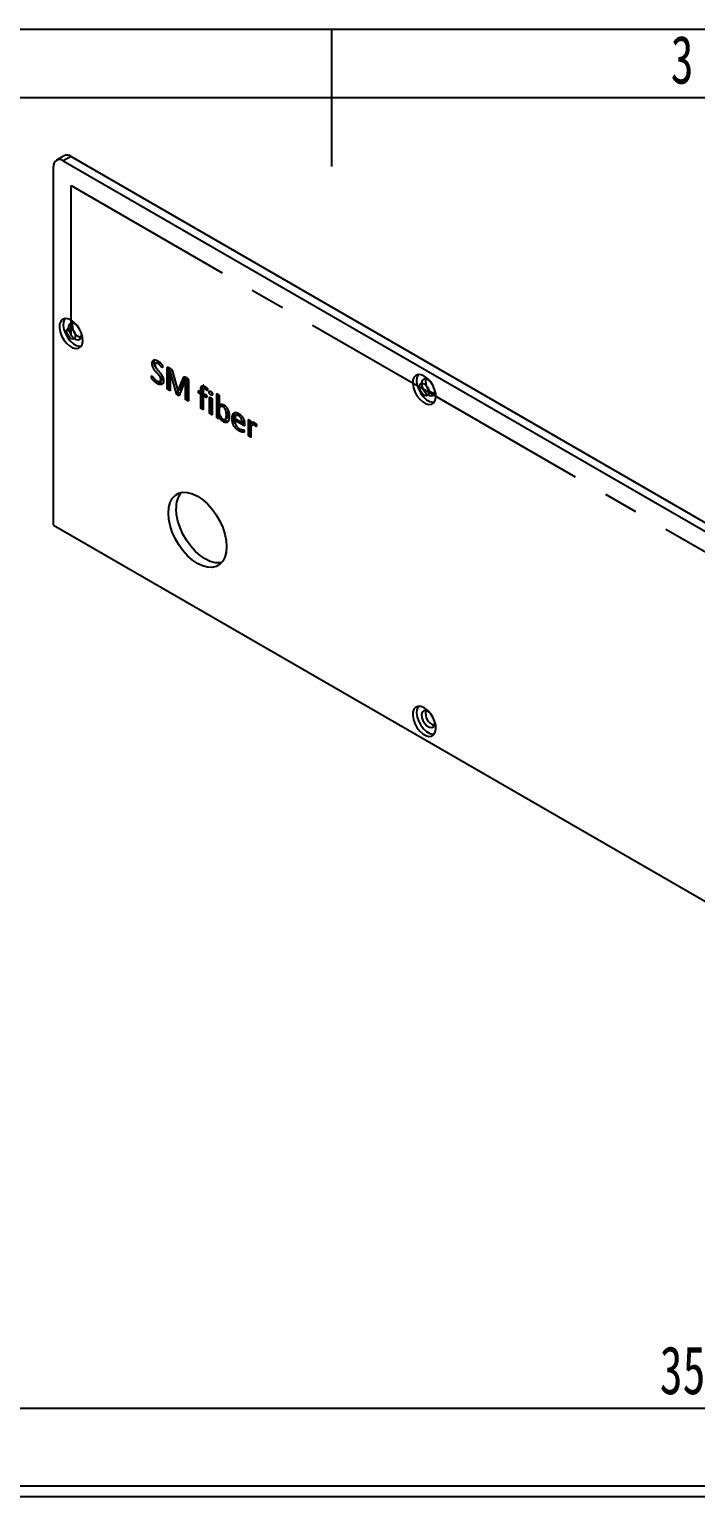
# Model space of a CAD drawing. Header units: millimetres. Extents: x 0 to 210, y 0 to 297.
# Drawn here: x 93 to 141.5, y 190.1 to 297 of the extents above; entities that cross this region are included whole.
import ezdxf

# ---------------------------------------------------------------- set-up
doc = ezdxf.new("R2010")
doc.units = ezdxf.units.MM
doc.linetypes.add('CENTERX2', pattern=[20.32, 12.7, -2.54, 2.54, -2.54])
doc.layers.add('图框', color=7, linetype='Continuous')
doc.layers.add('图纸格式', color=7, linetype='Continuous')
doc.styles.add('SLDTEXTSTYLE5', font='TXT', dxfattribs={"width": 0.7})
doc.dimstyles.new('SLDDIMSTYLE2', dxfattribs={"dimtxt": 3.5, "dimasz": 4.08, "dimexe": 0, "dimexo": 0.0625, "dimgap": 0.875, "dimtad": 2, "dimlfac": 2.5, "dimrnd": 1e-09, "dimzin": 12, "dimdsep": 46, "dimtxsty": 'SLDTEXTSTYLE5', "dimsah": 1, "dimcen": 0.09, "dimadec": 0, "dimazin": 3, "dimtfac": 1, "dimtofl": 0, "dimtmove": 0, "dimatfit": 3, "dimfxl": 0, "dimfrac": 2, "dimtolj": 1, "dimtzin": 12, "dimarcsym": 0})

# ---------------------------------------------------------------- blocks, each defined once
blk = doc.blocks.new('_D_16')
at = {"layer": '图纸格式'}
for p, q in [((46.62, 190.91), (46.62, 198.57)), ((189.82, 190.91), (189.82, 198.57)), ((46.62, 196.57), (189.82, 196.57))]:
    blk.add_line(p, q, dxfattribs=at)
for points in [[(46.62, 196.57), (50.7, 196.06), (50.7, 197.08)], [(189.82, 196.57), (185.74, 197.08), (185.74, 196.06)]]:
    blk.add_solid(points, dxfattribs=at)
at = {"layer": '图纸格式', "insert": (138.91, 201.08), "char_height": 3.5, "attachment_point": 1, "style": 'SLDTEXTSTYLE5'}
blk.add_mtext('358', dxfattribs=at)

msp = doc.modelspace()

# ---------------------------------------------------------------- linework, layer by layer
at = {"color": 7, "linetype": 'Continuous', "lineweight": 25}
for p, q in [((95.5196, 287.7915), (94.9539, 287.4649)), ((96.0196, 287.742), (95.4539, 287.4154)), ((96.0196, 287.742), (195.8636, 230.1032)), ((94.7468, 260.8778), (94.7468, 287.0071)), ((95.4539, 287.4154), (195.2979, 229.7767)), ((102.0709, 272.74), (101.9295, 272.6583)), ((102.3462, 272.7682), (102.1694, 272.6662)), ((102.5011, 272.7273), (102.3597, 272.6456)), ((101.9567, 271.7037), (101.8879, 271.6639)), ((102.6948, 271.5847), (102.5534, 271.503)), ((102.671, 272.3702), (102.6499, 272.358)), ((103.1166, 272.3768), (103.0317, 272.3279)), ((103.0317, 270.8329), (103.0317, 272.3279)), ((103.1149, 272.3778), (103.2371, 272.3072)), ((103.1731, 270.9145), (103.1731, 272.3442)), ((103.3811, 272.2103), (103.2397, 272.1286)), ((103.2397, 272.1286), (103.2397, 270.7128)), ((103.241, 272.1279), (103.2397, 272.1286)), ((103.3824, 272.2095), (103.241, 272.1279)), ((103.7024, 270.4393), (103.241, 272.1279)), ((103.4119, 272.0742), (103.8012, 270.6727)), ((103.8067, 270.6695), (104.2025, 271.6141)), ((103.9482, 270.7512), (104.3338, 271.6714)), ((104.316, 271.6796), (104.2025, 271.6141)), ((104.3566, 271.661), (104.4849, 271.5869)), ((104.5019, 271.5632), (104.3605, 271.4816)), ((104.5042, 271.5619), (104.3627, 271.4803)), ((104.5042, 271.5619), (104.5019, 271.5632)), ((104.5042, 270.1461), (104.5042, 271.5619)), ((102.4199, 271.2852), (102.2785, 271.2035)), ((102.4749, 271.3473), (102.6517, 271.4494)), ((103.1731, 270.9145), (103.0317, 270.8329)), ((103.2397, 270.795), (103.1338, 270.7338)), ((103.8439, 270.5209), (103.7024, 270.4393)), ((103.9259, 270.428), (103.7947, 270.3522)), ((103.8012, 270.6727), (103.8067, 270.6695)), ((103.8439, 270.5209), (103.8026, 270.6719)), ((103.9482, 270.7512), (103.8067, 270.6695)), ((104.3605, 271.4816), (103.8867, 270.3329)), ((104.3627, 271.4803), (104.3605, 271.4816)), ((104.3627, 270.0645), (104.3627, 271.4803)), ((104.5707, 271.4394), (104.5707, 269.9444)), ((105.3721, 270.6424), (105.2986, 270.6)), ((105.3321, 270.6655), (105.465, 270.5888)), ((105.4735, 270.5791), (105.3321, 270.4974)), ((105.465, 270.4207), (105.3321, 270.4974)), ((105.6064, 270.7898), (105.465, 270.7081)), ((105.465, 270.5888), (105.465, 270.7081)), ((105.6064, 270.6704), (105.465, 270.5888)), ((105.6064, 270.5023), (105.465, 270.4207)), ((105.6064, 270.5023), (105.4735, 270.5791)), ((105.6064, 270.6704), (105.6064, 270.7898)), ((105.6064, 269.5087), (105.6064, 270.5023)), ((105.6522, 270.6091), (105.6522, 270.4807)), ((105.6522, 270.4807), (105.8667, 270.3569)), ((105.8611, 270.9122), (105.6843, 270.8102)), ((105.9418, 270.8851), (105.8004, 270.8035)), ((105.9585, 270.6981), (105.9388, 270.6868)), ((106.1917, 270.623), (106.0889, 270.5637)), ((106.3169, 270.4454), (106.2023, 270.3793)), ((106.6577, 270.4449), (106.6296, 270.4287)), ((106.6296, 268.7547), (106.6296, 270.4287)), ((104.5042, 270.1461), (104.3627, 270.0645)), ((104.5707, 270.0251), (104.4661, 269.9647)), ((105.465, 269.427), (105.465, 270.4207)), ((105.6064, 269.5087), (105.465, 269.427)), ((105.6522, 269.388), (105.5586, 269.334)), ((105.7936, 270.3943), (105.6522, 270.3126)), ((105.6522, 270.3126), (105.6522, 269.319)), ((105.8667, 270.1888), (105.6522, 270.3126)), ((105.8804, 270.3442), (105.7936, 270.3943)), ((105.8969, 270.2063), (105.8667, 270.1888)), ((106.1359, 270.1931), (106.1097, 270.178)), ((106.1097, 269.0545), (106.1097, 270.178)), ((106.2511, 269.1361), (106.2511, 270.1316)), ((106.2969, 270.0699), (106.2969, 268.9464)), ((106.7711, 268.8363), (106.7711, 270.3838)), ((106.8168, 270.3206), (106.8168, 269.6456)), ((106.8168, 269.4309), (106.8168, 268.9776)), ((107.0623, 269.5927), (106.8855, 269.4907)), ((107.241, 269.5828), (107.0995, 269.5011)), ((106.2511, 269.1361), (106.1097, 269.0545)), ((106.2969, 269.0166), (106.2027, 268.9622)), ((106.7711, 268.8363), (106.6296, 268.7547)), ((106.7954, 268.7168), (106.7115, 268.6684)), ((106.8902, 268.8451), (106.7954, 268.7904)), ((106.7954, 268.7904), (106.7954, 268.6575)), ((107.2608, 268.4906), (107.1194, 268.409)), ((107.2156, 268.5675), (107.3924, 268.6695)), ((107.3899, 268.4448), (107.2608, 268.4906)), ((107.4782, 268.9798), (107.3368, 268.8981)), ((107.8941, 268.7438), (107.7527, 268.6621)), ((107.9607, 268.6437), (108.4806, 268.3436)), ((108.0855, 268.5717), (107.9607, 268.4997)), ((108.5986, 268.1314), (107.9607, 268.4997)), ((108.2122, 268.9613), (108.0355, 268.8593)), ((108.3695, 268.9312), (108.2281, 268.8496)), ((108.622, 268.4252), (108.4806, 268.3436)), ((108.6644, 268.2567), (108.4972, 268.3532)), ((108.622, 268.4252), (108.6132, 268.5312)), ((108.9667, 268.5616), (108.9381, 268.5452)), ((108.9381, 267.4217), (108.9381, 268.5452)), ((109.0796, 267.5033), (109.0796, 268.4961)), ((109.1071, 268.4476), (109.1071, 268.284)), ((109.2485, 268.3656), (109.1071, 268.284)), ((108.3916, 267.8378), (108.2502, 267.7561)), ((108.6664, 268.1706), (108.5986, 268.1314)), ((108.6678, 268.2213), (108.6678, 268.183)), ((109.0796, 267.5033), (108.9381, 267.4217)), ((109.1253, 267.3838), (109.0311, 267.3294)), ((109.1253, 268.0525), (109.1253, 267.3136)), ((109.4018, 268.2613), (109.225, 268.1592)), ((109.5066, 268.2508), (109.3651, 268.1692)), ((109.5147, 268.075), (109.4932, 268.0626)), ((94.7468, 260.8778), (196.0051, 202.4226)), ((46.6183, 190.9127), (189.8192, 190.9127)), ((46.6183, 190.1127), (189.8192, 190.1127))]:
    msp.add_line(p, q, dxfattribs=at)
at = {"color": 7, "linetype": 'CENTERX2'}
for p, q in [((96.0196, 274.8407), (96.0196, 285.6191)), ((96.0196, 285.6191), (121.7585, 270.7603)), ((121.7585, 270.7603), (168.9933, 243.4923))]:
    msp.add_line(p, q, dxfattribs=at)
at = {"color": 7, "linetype": 'Continuous', "lineweight": 25, "flags": 128}
for points in [[(96.0196, 275.8206), (95.7906, 275.9164), (95.5787, 275.9325), (95.3994, 275.8675), (95.2662, 275.7265), (95.1888, 275.5197), (95.173, 275.2626), (95.22, 274.9742), (95.3263, 274.6759), (95.4841, 274.3898), (95.6815, 274.1372), (95.904, 273.9367), (96.1351, 273.8033), (96.3576, 273.7469), (96.5551, 273.7715), (96.7128, 273.8755), (96.8191, 274.0511), (96.8661, 274.2852), (96.8503, 274.5605), (96.773, 274.8566), (96.6397, 275.1516), (96.4604, 275.4234), (96.2485, 275.6521), (96.0196, 275.8206)], [(95.5779, 275.9324), (95.549, 275.8898), (95.4716, 275.683), (95.4558, 275.4259), (95.5029, 275.1375), (95.6092, 274.8392), (95.7669, 274.5531), (95.9643, 274.3005), (96.1869, 274.1), (96.4179, 273.9666), (96.6405, 273.9101), (96.744, 273.9124)], [(96.4167, 275.4774), (96.3024, 275.5593), (96.1287, 275.6221), (95.9785, 275.6014), (95.872, 275.5), (95.8236, 275.3317), (95.8399, 275.1191), (95.9187, 274.8909), (96.0493, 274.6781), (96.214, 274.5092), (96.3908, 274.4072), (96.5555, 274.3858), (96.6861, 274.4479), (96.7649, 274.5851), (96.7812, 274.7789), (96.7695, 274.8663)], [(121.7585, 271.7401), (121.5296, 271.836), (121.3177, 271.852), (121.1384, 271.7871), (121.0051, 271.646), (120.9278, 271.4392), (120.912, 271.1821), (120.959, 270.8937), (121.0653, 270.5954), (121.223, 270.3093), (121.4205, 270.0567), (121.643, 269.8563), (121.8741, 269.7229), (122.0966, 269.6664), (122.294, 269.6911), (122.4518, 269.795), (122.5581, 269.9706), (122.6051, 270.2047), (122.5893, 270.48), (122.5119, 270.7762), (122.3787, 271.0711), (122.1994, 271.343), (121.9875, 271.5716), (121.7585, 271.7401)], [(121.3169, 271.8519), (121.288, 271.8093), (121.2106, 271.6025), (121.1948, 271.3454), (121.2418, 271.057), (121.3482, 270.7587), (121.5059, 270.4726), (121.7033, 270.22), (121.9258, 270.0195), (122.1569, 269.8861), (122.3794, 269.8297), (122.483, 269.8319)], [(122.1557, 271.3969), (122.0414, 271.4788), (121.8677, 271.5416), (121.7174, 271.5209), (121.611, 271.4195), (121.5626, 271.2512), (121.5789, 271.0386), (121.6577, 270.8105), (121.7883, 270.5976), (121.953, 270.4288), (122.1297, 270.3268), (122.2945, 270.3054), (122.4251, 270.3674), (122.5039, 270.5046), (122.5202, 270.6984), (122.5084, 270.7859)], [(103.1083, 261.7666), (103.1405, 262.1733), (103.2362, 262.5305), (103.3925, 262.8273), (103.6046, 263.0546), (103.866, 263.2056), (104.1689, 263.2757), (104.5041, 263.2627), (104.8612, 263.167), (105.2296, 262.9916), (105.598, 262.7417), (105.9551, 262.425), (106.2903, 262.0511), (106.5932, 261.6313), (106.8546, 261.1784), (107.0667, 260.7062), (107.223, 260.229), (107.3187, 259.7613), (107.3509, 259.3173), (107.3187, 258.9106), (107.223, 258.5534), (107.0667, 258.2566), (106.8546, 258.0293), (106.5932, 257.8783), (106.2903, 257.8082), (105.9551, 257.8212), (105.598, 257.9169), (105.2296, 258.0923), (104.8612, 258.3422), (104.5041, 258.6589), (104.1689, 259.0328), (103.866, 259.4526), (103.6046, 259.9055), (103.3925, 260.3777), (103.2362, 260.8549), (103.1405, 261.3226), (103.1083, 261.7666)], [(106.9854, 258.1537), (106.8559, 258.1348), (106.5208, 258.1478), (106.1637, 258.2435), (105.7953, 258.4189), (105.4269, 258.6688), (105.0698, 258.9855), (104.7346, 259.3594), (104.4317, 259.7792), (104.1703, 260.232), (103.9582, 260.7043), (103.8019, 261.1815), (103.7062, 261.6492), (103.674, 262.0931)], [(121.7585, 247.5705), (121.5296, 247.6664), (121.3177, 247.6824), (121.1384, 247.6175), (121.0051, 247.4764), (120.9278, 247.2696), (120.912, 247.0125), (120.959, 246.7241), (121.0653, 246.4258), (121.223, 246.1397), (121.4205, 245.8871), (121.643, 245.6867), (121.8741, 245.5533), (122.0966, 245.4968), (122.294, 245.5215), (122.4518, 245.6254), (122.5581, 245.801), (122.6051, 246.0351), (122.5893, 246.3104), (122.5119, 246.6065), (122.3787, 246.9015), (122.1994, 247.1734), (121.9875, 247.402), (121.7585, 247.5705)], [(121.3169, 247.6823), (121.288, 247.6397), (121.2106, 247.4329), (121.1948, 247.1758), (121.2418, 246.8874), (121.3482, 246.5891), (121.5059, 246.303), (121.7033, 246.0504), (121.9258, 245.8499), (122.1569, 245.7165), (122.3794, 245.6601), (122.483, 245.6623)], [(122.1557, 247.2273), (122.0414, 247.3092), (121.8677, 247.372), (121.7174, 247.3513), (121.611, 247.2499), (121.5626, 247.0816), (121.5789, 246.869), (121.6577, 246.6409), (121.7883, 246.428), (121.953, 246.2592), (122.1297, 246.1572), (122.2945, 246.1358), (122.4251, 246.1978), (122.5039, 246.335), (122.5202, 246.5288), (122.5084, 246.6163)]]:
    msp.add_lwpolyline(points, dxfattribs=at)
at = {"color": 7, "linetype": 'Continuous', "flags": 128}
for points in [[(95.7227, 275.1169), (95.78, 275.207), (95.8738, 275.2414), (95.9898, 275.2147), (96.1103, 275.1311), (96.217, 275.0034), (96.2936, 274.8508), (96.3285, 274.6967), (96.3164, 274.5646), (96.2591, 274.4745), (96.1653, 274.4401), (96.0493, 274.4668), (95.9288, 274.5504), (95.8221, 274.6781), (95.7455, 274.8307), (95.7106, 274.9848), (95.7227, 275.1169)], [(121.4204, 271.0748), (121.4857, 271.1775), (121.5926, 271.2166), (121.7247, 271.1862), (121.8619, 271.091), (121.9834, 270.9455), (122.0707, 270.7717), (122.1105, 270.5963), (122.0966, 270.4457), (122.0314, 270.3431), (121.9245, 270.304), (121.7924, 270.3343), (121.6552, 270.4295), (121.5337, 270.5751), (121.4464, 270.7488), (121.4066, 270.9243), (121.4204, 271.0748)]]:
    msp.add_lwpolyline(points, dxfattribs=at)
at = {"color": 7, "linetype": 'Continuous', "lineweight": 25}
for centre, radius, start, end in [((95.7266, 287.3331), 0.503, 54.382423, 114.307119), ((95.1778, 287.077), 0.4367, 50.796715, 189.214037), ((97, 275.4067), 0.8915, 166.079028, 253.915595), ((122.739, 271.3263), 0.8915, 166.079028, 253.915595), ((105.3622, 262.2021), 1.6917, 141.431852, 183.693365), ((122.739, 247.1567), 0.8915, 166.079027, 253.915596)]:
    msp.add_arc(centre, radius, start, end, dxfattribs=at)
for points, knots in [([(101.9295, 272.6583), (101.9298, 272.6747), (101.9304, 272.7067), (101.937, 272.75), (101.9463, 272.7892), (101.9607, 272.8224), (101.9781, 272.8511), (101.999, 272.8744), (102.023, 272.8928), (102.05, 272.9062), (102.0802, 272.9142), (102.1126, 272.9183), (102.1481, 272.9164), (102.1858, 272.9105), (102.2258, 272.8996), (102.2675, 272.8845), (102.3109, 272.8648), (102.3402, 272.8486), (102.3552, 272.8404)], [0, 0, 0, 0, 0.06753683, 0.13216003, 0.19439024, 0.25475592, 0.31419706, 0.37232052, 0.4295882, 0.4874549, 0.54592787, 0.6055336, 0.66636272, 0.72941864, 0.79450908, 0.86157429, 0.92941986, 1, 1, 1, 1]), ([(102.5534, 271.503), (102.5531, 271.5143), (102.5525, 271.5364), (102.5477, 271.5704), (102.5391, 271.6041), (102.5272, 271.637), (102.5128, 271.6694), (102.4959, 271.7014), (102.4772, 271.7332), (102.4485, 271.7756), (102.4089, 271.8294), (102.3554, 271.891), (102.2993, 271.9549), (102.241, 272.0191), (102.1834, 272.0867), (102.1267, 272.1556), (102.0738, 272.2287), (102.0342, 272.293), (102.0064, 272.346), (101.9878, 272.3868), (101.9709, 272.4288), (101.9561, 272.4721), (101.9438, 272.5169), (101.9356, 272.563), (101.9302, 272.6108), (101.9297, 272.6422), (101.9295, 272.6583)], [0, 0, 0, 0, 0.02916367, 0.05675831, 0.08272834, 0.10819058, 0.13360022, 0.15911496, 0.1854919, 0.21226558, 0.26888699, 0.32947187, 0.39268517, 0.45737553, 0.52278004, 0.58827614, 0.65308469, 0.71699516, 0.74900395, 0.78087533, 0.81375508, 0.84726203, 0.88214624, 0.91880779, 0.95809085, 1, 1, 1, 1]), ([(102.0709, 272.74), (102.0753, 272.8089), (102.0821, 272.9171), (102.1524, 272.9501), (102.178, 272.9621)], [0, 0, 0, 0, 0.63700569, 1, 1, 1, 1]), ([(102.2402, 272.2957), (102.207, 272.3386), (102.1382, 272.4274), (102.0799, 272.5919), (102.0739, 272.6906), (102.0709, 272.74)], [0, 0, 0, 0, 0.31857452, 0.65920153, 1, 1, 1, 1]), ([(102.3597, 272.6456), (102.3506, 272.6506), (102.3329, 272.6604), (102.3072, 272.6725), (102.2834, 272.6804), (102.2549, 272.6872), (102.2234, 272.6888), (102.1915, 272.6811), (102.1672, 272.6627), (102.1498, 272.6355), (102.1396, 272.6003), (102.1382, 272.5726), (102.1374, 272.5585)], [0, 0, 0, 0, 0.08357929, 0.162535289, 0.236639951, 0.306166811, 0.435203626, 0.551954927, 0.66261491, 0.773399912, 0.88512695, 1, 1, 1, 1]), ([(102.5011, 272.7273), (102.4713, 272.7417), (102.4117, 272.7704), (102.3474, 272.7785), (102.33, 272.7579), (102.3292, 272.757)], [0, 0, 0, 0, 0.48965889, 0.97774213, 1, 1, 1, 1]), ([(102.3552, 272.8404), (102.3708, 272.8308), (102.4023, 272.8116), (102.449, 272.7768), (102.4944, 272.7392), (102.5372, 272.6993), (102.5765, 272.6594), (102.606, 272.6258), (102.6264, 272.6008), (102.6384, 272.5849), (102.6477, 272.5717), (102.6559, 272.5584), (102.663, 272.5455), (102.6684, 272.5326), (102.6717, 272.5214), (102.6738, 272.5098), (102.6759, 272.4961), (102.677, 272.4803), (102.6781, 272.461), (102.6781, 272.4473), (102.6782, 272.4396)], [0, 0, 0, 0, 0.11223293, 0.22618068, 0.3385674, 0.44594068, 0.5477188, 0.64033129, 0.68146549, 0.71579796, 0.74304463, 0.76399128, 0.79541126, 0.81744364, 0.83594781, 0.85766157, 0.88377246, 0.91506681, 0.95250658, 1, 1, 1, 1]), ([(102.6499, 272.358), (102.6477, 272.3596), (102.6426, 272.3632), (102.6343, 272.3717), (102.6244, 272.3833), (102.6082, 272.4037), (102.5847, 272.4346), (102.5521, 272.4752), (102.5133, 272.5196), (102.4765, 272.5568), (102.4439, 272.5867), (102.4172, 272.608), (102.3889, 272.6282), (102.3696, 272.6398), (102.3597, 272.6456)], [0, 0, 0, 0, 0.02101069, 0.04959493, 0.08444109, 0.12774017, 0.23037709, 0.35137799, 0.48891124, 0.64443256, 0.72762988, 0.81442721, 0.90540766, 1, 1, 1, 1]), ([(101.8879, 271.6639), (101.8881, 271.6727), (101.8884, 271.6886), (101.8892, 271.7104), (101.8924, 271.7262), (101.8955, 271.7388), (101.9008, 271.7462), (101.907, 271.7497), (101.9144, 271.7493), (101.9197, 271.7467), (101.9223, 271.7454)], [0, 0, 0, 0, 0.22188202, 0.40349625, 0.55298526, 0.67356787, 0.7716093, 0.84895243, 0.92444391, 1, 1, 1, 1]), ([(102.2785, 271.2035), (102.2556, 271.2173), (102.2112, 271.244), (102.1477, 271.2915), (102.0903, 271.3404), (102.0394, 271.3888), (101.9956, 271.435), (101.9641, 271.4715), (101.943, 271.4981), (101.9309, 271.5155), (101.9204, 271.5299), (101.9104, 271.5469), (101.9004, 271.5684), (101.8925, 271.5966), (101.8888, 271.6289), (101.8882, 271.6514), (101.8879, 271.6639)], [0, 0, 0, 0, 0.1409131, 0.27301748, 0.39439612, 0.50453926, 0.60205731, 0.68590797, 0.72183929, 0.75294242, 0.77869777, 0.79993407, 0.83863904, 0.88175662, 0.93386025, 1, 1, 1, 1]), ([(101.9223, 271.7454), (101.9252, 271.7434), (101.9315, 271.7389), (101.9414, 271.7285), (101.9527, 271.7147), (101.971, 271.69), (101.9983, 271.6533), (102.0377, 271.6051), (102.0856, 271.5521), (102.1312, 271.5061), (102.1723, 271.4689), (102.2066, 271.4422), (102.2431, 271.417), (102.2682, 271.4019), (102.2811, 271.3942)], [0, 0, 0, 0, 0.02215087, 0.04905696, 0.08259127, 0.1227633, 0.22015756, 0.33703272, 0.47341619, 0.62952957, 0.71512507, 0.80497616, 0.89973949, 1, 1, 1, 1]), ([(102.1374, 272.5585), (102.1377, 272.5473), (102.1383, 272.5257), (102.1432, 272.492), (102.1518, 272.4587), (102.1633, 272.4258), (102.1777, 272.3934), (102.1947, 272.3614), (102.2132, 272.3293), (102.2419, 272.2863), (102.2819, 272.2326), (102.335, 272.1695), (102.3916, 272.1064), (102.449, 272.0409), (102.507, 271.9743), (102.5632, 271.9049), (102.6172, 271.8332), (102.6564, 271.7687), (102.6848, 271.7161), (102.7037, 271.6754), (102.7203, 271.6336), (102.7351, 271.5906), (102.7469, 271.5462), (102.7552, 271.5006), (102.7606, 271.4535), (102.7611, 271.4228), (102.7614, 271.407)], [0, 0, 0, 0, 0.02893162, 0.05597102, 0.08202624, 0.10742184, 0.13291483, 0.15851326, 0.18520577, 0.21227305, 0.26953546, 0.33033769, 0.3940541, 0.45864716, 0.52411746, 0.58982841, 0.6548305, 0.71872927, 0.75081285, 0.78298194, 0.81551901, 0.84913587, 0.88371332, 0.92017593, 0.95893732, 1, 1, 1, 1]), ([(102.2811, 271.3942), (102.2909, 271.3887), (102.3103, 271.3779), (102.3388, 271.3648), (102.3659, 271.3553), (102.3918, 271.3481), (102.416, 271.3442), (102.4387, 271.3431), (102.4594, 271.3455), (102.4786, 271.3502), (102.4955, 271.3586), (102.5105, 271.3699), (102.5236, 271.3841), (102.5344, 271.4018), (102.5428, 271.4226), (102.549, 271.4464), (102.5526, 271.4735), (102.5531, 271.493), (102.5534, 271.503)], [0, 0, 0, 0, 0.07359229, 0.14428681, 0.21340195, 0.27947255, 0.34390115, 0.40537731, 0.4655376, 0.52341767, 0.58061651, 0.63733938, 0.69428639, 0.75177006, 0.81061282, 0.87158211, 0.93445056, 1, 1, 1, 1]), ([(102.6948, 271.5847), (102.6882, 271.6373), (102.6768, 271.7281), (102.6179, 271.811), (102.5931, 271.8458)], [0, 0, 0, 0, 0.58036385, 1, 1, 1, 1]), ([(102.6333, 271.4402), (102.6513, 271.4552), (102.6885, 271.486), (102.6927, 271.5512), (102.6948, 271.5847)], [0, 0, 0, 0, 0.48625354, 1, 1, 1, 1]), ([(102.6782, 272.4396), (102.6782, 272.4321), (102.6781, 272.418), (102.6767, 272.399), (102.675, 272.3829), (102.672, 272.3706), (102.6689, 272.3608), (102.6635, 272.3563), (102.6572, 272.3546), (102.6524, 272.3569), (102.6499, 272.358)], [0, 0, 0, 0, 0.20121416, 0.37943407, 0.53165907, 0.66260196, 0.76660224, 0.8524836, 0.92502232, 1, 1, 1, 1]), ([(103.0317, 272.3279), (103.032, 272.3359), (103.0324, 272.3509), (103.0374, 272.3691), (103.0451, 272.3825), (103.0571, 272.3887), (103.0703, 272.391), (103.0846, 272.3902), (103.0996, 272.3856), (103.1098, 272.3804), (103.1149, 272.3778)], [0, 0, 0, 0, 0.157747765, 0.295694183, 0.419100936, 0.538871968, 0.657661254, 0.771414785, 0.885861081, 1, 1, 1, 1]), ([(103.2371, 272.3072), (103.2489, 272.3001), (103.271, 272.2868), (103.302, 272.2632), (103.3291, 272.2382), (103.3523, 272.21), (103.3724, 272.1801), (103.3881, 272.147), (103.4016, 272.1115), (103.4084, 272.087), (103.4119, 272.0742)], [0, 0, 0, 0, 0.15593915, 0.29056607, 0.41350462, 0.52733385, 0.63804313, 0.74897357, 0.86862868, 1, 1, 1, 1]), ([(104.2025, 271.6141), (104.2069, 271.6233), (104.2151, 271.6407), (104.2297, 271.6619), (104.2457, 271.6769), (104.2635, 271.6854), (104.2832, 271.6881), (104.3053, 271.6843), (104.33, 271.6754), (104.3473, 271.666), (104.3566, 271.661)], [0, 0, 0, 0, 0.15829927, 0.29799226, 0.42180368, 0.53491975, 0.64213797, 0.75108176, 0.86791303, 1, 1, 1, 1]), ([(104.4849, 271.5869), (104.4907, 271.5832), (104.502, 271.5761), (104.5183, 271.5626), (104.5332, 271.547), (104.5458, 271.5288), (104.5566, 271.5089), (104.5641, 271.4871), (104.5703, 271.4631), (104.5706, 271.4477), (104.5707, 271.4394)], [0, 0, 0, 0, 0.126425064, 0.248199877, 0.364387315, 0.476661924, 0.591231143, 0.712540453, 0.844933344, 1, 1, 1, 1]), ([(102.4199, 271.2852), (102.3366, 271.3363), (102.2527, 271.3879), (102.18, 271.4722), (102.1795, 271.4729)], [0, 0, 0, 0, 0.992124581, 1, 1, 1, 1]), ([(102.7614, 271.407), (102.7609, 271.3885), (102.7601, 271.3526), (102.7533, 271.3036), (102.7414, 271.2606), (102.7256, 271.223), (102.7052, 271.1915), (102.6814, 271.1652), (102.6539, 271.1444), (102.623, 271.1292), (102.5888, 271.1195), (102.5514, 271.1162), (102.5116, 271.1169), (102.4687, 271.1245), (102.4237, 271.1365), (102.3767, 271.154), (102.3282, 271.1758), (102.2952, 271.1942), (102.2785, 271.2035)], [0, 0, 0, 0, 0.06748301, 0.13152858, 0.19342739, 0.25374702, 0.31285327, 0.37108037, 0.42913144, 0.48771598, 0.54689145, 0.60671363, 0.66782711, 0.7312174, 0.79629172, 0.86204657, 0.9302926, 1, 1, 1, 1]), ([(102.7811, 271.2401), (102.7626, 271.2245), (102.7107, 271.1807), (102.5761, 271.208), (102.472, 271.2594), (102.4199, 271.2852)], [0, 0, 0, 0, 0.21573455, 0.60750978, 1, 1, 1, 1]), ([(103.1338, 270.7338), (103.1247, 270.7392), (103.1081, 270.749), (103.0854, 270.764), (103.0674, 270.7786), (103.0532, 270.7898), (103.0428, 270.8012), (103.0356, 270.8122), (103.0322, 270.8232), (103.0319, 270.8296), (103.0317, 270.8329)], [0, 0, 0, 0, 0.23166714, 0.42262913, 0.5767591, 0.6984808, 0.78975906, 0.86394667, 0.93057647, 1, 1, 1, 1]), ([(103.2397, 270.7128), (103.2395, 270.7098), (103.239, 270.7037), (103.2347, 270.6974), (103.2273, 270.6946), (103.2163, 270.6958), (103.2017, 270.7011), (103.1834, 270.7074), (103.1602, 270.7189), (103.1432, 270.7285), (103.1338, 270.7338)], [0, 0, 0, 0, 0.0680129, 0.13533258, 0.20963329, 0.30346339, 0.42467694, 0.57749212, 0.76622599, 1, 1, 1, 1]), ([(103.2397, 270.8388), (103.232, 270.8437), (103.2145, 270.8548), (103.1943, 270.8708), (103.1815, 270.8867), (103.1744, 270.8992), (103.1736, 270.9084), (103.1731, 270.9145)], [0, 0, 0, 0, 0.28364083, 0.64202729, 0.73225293, 0.82187683, 1, 1, 1, 1]), ([(103.7947, 270.3522), (103.7876, 270.3566), (103.7743, 270.3646), (103.756, 270.3764), (103.7406, 270.3882), (103.7281, 270.3994), (103.7184, 270.4101), (103.7106, 270.4199), (103.7055, 270.43), (103.7034, 270.4363), (103.7024, 270.4393)], [0, 0, 0, 0, 0.210589193, 0.389643982, 0.541696127, 0.667864356, 0.769221304, 0.856795974, 0.931523225, 1, 1, 1, 1]), ([(103.9361, 270.4339), (103.929, 270.4382), (103.9158, 270.4462), (103.8974, 270.458), (103.882, 270.4699), (103.8696, 270.481), (103.8598, 270.4918), (103.852, 270.5016), (103.847, 270.5116), (103.8449, 270.5179), (103.8439, 270.5209)], [0, 0, 0, 0, 0.210589193, 0.389643982, 0.541696127, 0.667864356, 0.769221304, 0.856795974, 0.931523225, 1, 1, 1, 1]), ([(105.2986, 270.6), (105.2988, 270.6071), (105.2992, 270.62), (105.3, 270.6377), (105.3032, 270.6506), (105.3065, 270.6608), (105.3112, 270.6672), (105.3173, 270.67), (105.3244, 270.6694), (105.3295, 270.6668), (105.3321, 270.6655)], [0, 0, 0, 0, 0.20655317, 0.38098825, 0.52593921, 0.64506436, 0.74756017, 0.82966551, 0.91240733, 1, 1, 1, 1]), ([(105.3321, 270.4974), (105.3295, 270.4991), (105.3243, 270.5024), (105.3172, 270.5105), (105.3114, 270.5204), (105.3064, 270.5322), (105.3031, 270.546), (105.3005, 270.562), (105.299, 270.5804), (105.2988, 270.5932), (105.2986, 270.6)], [0, 0, 0, 0, 0.08915815, 0.1748978, 0.26095384, 0.36217441, 0.48342859, 0.62657609, 0.80080679, 1, 1, 1, 1]), ([(105.4735, 270.5791), (105.4709, 270.5808), (105.4672, 270.5831), (105.4637, 270.5866), (105.4627, 270.5876)], [0, 0, 0, 0, 0.089158147, 0.125, 0.125, 0.125, 0.125]), ([(105.465, 270.7081), (105.4653, 270.7274), (105.4657, 270.7646), (105.4694, 270.8166), (105.475, 270.8633), (105.4834, 270.9041), (105.4944, 270.9394), (105.508, 270.9691), (105.5239, 270.9939), (105.543, 271.0126), (105.5642, 271.0268), (105.5885, 271.0349), (105.6151, 271.0381), (105.6443, 271.0363), (105.6761, 271.0296), (105.7106, 271.0177), (105.7478, 271.0012), (105.7735, 270.9869), (105.7867, 270.9795)], [0, 0, 0, 0, 0.08570078, 0.16552495, 0.23970746, 0.30811365, 0.37175139, 0.43170095, 0.48785621, 0.542026, 0.59442123, 0.64673184, 0.69905705, 0.75298945, 0.80927513, 0.86911247, 0.93253141, 1, 1, 1, 1]), ([(105.6064, 270.7898), (105.6093, 270.8497), (105.615, 270.9689), (105.6485, 271.0942), (105.6985, 271.1), (105.7019, 271.1004)], [0, 0, 0, 0, 0.48504071, 0.96566616, 1, 1, 1, 1]), ([(105.8004, 270.8035), (105.7877, 270.8102), (105.764, 270.8229), (105.7311, 270.8297), (105.7041, 270.824), (105.6869, 270.8094), (105.6764, 270.7918), (105.6696, 270.7752), (105.6638, 270.7557), (105.6593, 270.733), (105.6561, 270.7068), (105.654, 270.6772), (105.6522, 270.6446), (105.6522, 270.6212), (105.6522, 270.6091)], [0, 0, 0, 0, 0.11620071, 0.21814142, 0.31364499, 0.41293756, 0.4669511, 0.52477651, 0.58825145, 0.65656357, 0.73108899, 0.81322499, 0.90318608, 1, 1, 1, 1]), ([(105.7867, 270.9795), (105.7995, 270.9718), (105.8248, 270.9567), (105.8608, 270.929), (105.8922, 270.9035), (105.9165, 270.8803), (105.9336, 270.8622), (105.9447, 270.8473), (105.9516, 270.8339), (105.9568, 270.8202), (105.9608, 270.8049), (105.9627, 270.7881), (105.9641, 270.7689), (105.9641, 270.7556), (105.9641, 270.7483)], [0, 0, 0, 0, 0.15721035, 0.31063332, 0.44692618, 0.55047832, 0.62494839, 0.6736927, 0.7123862, 0.75531278, 0.80330615, 0.85867081, 0.92278492, 1, 1, 1, 1]), ([(105.9388, 270.6868), (105.936, 270.6888), (105.9294, 270.6935), (105.9188, 270.7042), (105.9062, 270.7178), (105.8909, 270.7328), (105.8729, 270.7502), (105.8518, 270.7683), (105.8273, 270.7873), (105.8097, 270.7979), (105.8004, 270.8035)], [0, 0, 0, 0, 0.05977482, 0.13881683, 0.23460436, 0.3481738, 0.47967292, 0.63178116, 0.80437112, 1, 1, 1, 1]), ([(105.9641, 270.7483), (105.964, 270.7414), (105.9638, 270.7289), (105.9623, 270.7128), (105.9598, 270.7008), (105.9575, 270.6919), (105.9546, 270.6856), (105.9503, 270.6829), (105.9447, 270.6837), (105.9409, 270.6857), (105.9388, 270.6868)], [0, 0, 0, 0, 0.233662, 0.42246122, 0.56721062, 0.68863928, 0.77630592, 0.85296818, 0.92033461, 1, 1, 1, 1]), ([(106.0889, 270.5637), (106.0892, 270.5743), (106.0897, 270.5939), (106.0941, 270.6186), (106.1016, 270.6362), (106.1131, 270.6465), (106.1293, 270.6488), (106.1499, 270.6443), (106.1754, 270.6345), (106.1941, 270.624), (106.2043, 270.6183)], [0, 0, 0, 0, 0.15232317, 0.2802837, 0.38964167, 0.48270415, 0.57981113, 0.69555824, 0.8336375, 1, 1, 1, 1]), ([(106.2023, 270.3793), (106.1922, 270.3853), (106.1738, 270.3962), (106.1487, 270.4158), (106.1284, 270.4344), (106.1123, 270.4549), (106.1014, 270.4781), (106.0941, 270.5038), (106.0897, 270.533), (106.0892, 270.5529), (106.0889, 270.5637)], [0, 0, 0, 0, 0.16739731, 0.30605378, 0.42149622, 0.51776873, 0.61129806, 0.71850501, 0.84687955, 1, 1, 1, 1]), ([(106.3177, 270.4339), (106.3174, 270.4233), (106.3169, 270.4038), (106.3125, 270.379), (106.305, 270.3614), (106.2935, 270.3511), (106.2773, 270.3488), (106.2567, 270.3533), (106.2312, 270.3631), (106.2125, 270.3736), (106.2023, 270.3793)], [0, 0, 0, 0, 0.15232317, 0.2802837, 0.38964167, 0.48270415, 0.57981113, 0.69555824, 0.8336375, 1, 1, 1, 1]), ([(106.2043, 270.6183), (106.2144, 270.6123), (106.2328, 270.6013), (106.258, 270.5819), (106.2782, 270.5628), (106.2942, 270.5424), (106.3052, 270.5194), (106.313, 270.4937), (106.3167, 270.4646), (106.3174, 270.4447), (106.3177, 270.4339)], [0, 0, 0, 0, 0.167476382, 0.306198342, 0.422268433, 0.518586416, 0.61074827, 0.718712737, 0.846807223, 1, 1, 1, 1]), ([(106.6296, 270.4287), (106.6298, 270.4317), (106.6302, 270.4377), (106.6332, 270.4447), (106.6394, 270.4485), (106.649, 270.4483), (106.6618, 270.4453), (106.6784, 270.4384), (106.6991, 270.4284), (106.7142, 270.4199), (106.7226, 270.4152)], [0, 0, 0, 0, 0.074685803, 0.145190435, 0.218628913, 0.312848025, 0.433880119, 0.584074068, 0.771529253, 1, 1, 1, 1]), ([(103.8867, 270.3329), (103.8855, 270.3309), (103.883, 270.3268), (103.8773, 270.323), (103.8696, 270.3208), (103.8593, 270.3224), (103.8466, 270.3264), (103.8317, 270.3324), (103.8141, 270.3411), (103.8015, 270.3483), (103.7947, 270.3522)], [0, 0, 0, 0, 0.07723354, 0.15864484, 0.24550965, 0.35580272, 0.4805017, 0.62908054, 0.79880219, 1, 1, 1, 1]), ([(104.4661, 269.9647), (104.4572, 269.9699), (104.4407, 269.9797), (104.4181, 269.9947), (104.3999, 270.0094), (104.3854, 270.0208), (104.3748, 270.0322), (104.3673, 270.0434), (104.3636, 270.0546), (104.363, 270.0612), (104.3627, 270.0645)], [0, 0, 0, 0, 0.22478442, 0.41731991, 0.57321322, 0.69419756, 0.78741343, 0.86321077, 0.93061713, 1, 1, 1, 1]), ([(104.5707, 269.9444), (104.5705, 269.9414), (104.57, 269.9353), (104.5657, 269.929), (104.5583, 269.9262), (104.5474, 269.9274), (104.5331, 269.9325), (104.5152, 269.9386), (104.4923, 269.9499), (104.4755, 269.9594), (104.4661, 269.9647)], [0, 0, 0, 0, 0.06874255, 0.13678446, 0.21188228, 0.30671901, 0.42658681, 0.57836929, 0.76371801, 1, 1, 1, 1]), ([(104.5707, 270.0706), (104.5633, 270.0753), (104.5461, 270.0862), (104.5262, 270.1022), (104.5132, 270.1181), (104.5059, 270.1305), (104.5049, 270.1399), (104.5042, 270.1461)], [0, 0, 0, 0, 0.27408367, 0.63723283, 0.72863833, 0.81948085, 1, 1, 1, 1]), ([(105.5586, 269.334), (105.5504, 269.339), (105.5353, 269.3481), (105.5148, 269.3607), (105.4985, 269.374), (105.4855, 269.385), (105.4762, 269.3962), (105.4692, 269.4067), (105.4658, 269.4173), (105.4653, 269.4237), (105.465, 269.427)], [0, 0, 0, 0, 0.22671974, 0.41497173, 0.56354008, 0.68438043, 0.77910682, 0.85513631, 0.9244987, 1, 1, 1, 1]), ([(105.6522, 269.4467), (105.65, 269.4481), (105.6388, 269.4552), (105.6235, 269.4692), (105.6081, 269.4915), (105.607, 269.5029), (105.6064, 269.5087)], [0, 0, 0, 0, 0.10675229, 0.55364953, 0.77654643, 1, 1, 1, 1]), ([(105.8667, 270.3569), (105.8693, 270.3552), (105.8743, 270.352), (105.8812, 270.3443), (105.8872, 270.3346), (105.8922, 270.3227), (105.8964, 270.3083), (105.8996, 270.2916), (105.9014, 270.2724), (105.9016, 270.2591), (105.9017, 270.2519)], [0, 0, 0, 0, 0.08734203, 0.1665407, 0.2484111, 0.35257255, 0.47396302, 0.6193538, 0.79403786, 1, 1, 1, 1]), ([(105.9017, 270.2519), (105.9016, 270.2452), (105.9013, 270.2327), (105.9001, 270.2159), (105.8966, 270.2032), (105.8917, 270.1917), (105.8824, 270.1829), (105.8717, 270.1869), (105.8667, 270.1888)], [0, 0, 0, 0, 0.19878869, 0.37266557, 0.51721749, 0.64088041, 0.83121794, 1, 1, 1, 1]), ([(106.1097, 270.178), (106.1099, 270.1806), (106.1103, 270.186), (106.1133, 270.1925), (106.1194, 270.1963), (106.1291, 270.1961), (106.1419, 270.1931), (106.1585, 270.1862), (106.1791, 270.1762), (106.1943, 270.1676), (106.2027, 270.163)], [0, 0, 0, 0, 0.06662967, 0.13519104, 0.20948859, 0.30480986, 0.42725776, 0.57920865, 0.76885665, 1, 1, 1, 1]), ([(106.2027, 270.163), (106.2113, 270.1578), (106.2268, 270.1486), (106.2478, 270.1347), (106.2642, 270.1226), (106.2768, 270.1107), (106.2863, 270.0999), (106.2925, 270.089), (106.2964, 270.0788), (106.2967, 270.0728), (106.2969, 270.0699)], [0, 0, 0, 0, 0.23824969, 0.42640249, 0.5771554, 0.69296008, 0.78752984, 0.86331674, 0.93389564, 1, 1, 1, 1]), ([(106.7226, 270.4152), (106.7313, 270.41), (106.7468, 270.4009), (106.7677, 270.3869), (106.7842, 270.3748), (106.7967, 270.3629), (106.8062, 270.3521), (106.8125, 270.3411), (106.8165, 270.3303), (106.8167, 270.3239), (106.8168, 270.3206)], [0, 0, 0, 0, 0.2355387, 0.42155057, 0.5705881, 0.68507507, 0.77856874, 0.85349329, 0.92588924, 1, 1, 1, 1]), ([(106.8168, 269.6456), (106.831, 269.6535), (106.858, 269.6687), (106.9002, 269.6841), (106.9415, 269.6923), (106.9814, 269.6955), (107.0213, 269.6917), (107.0614, 269.6821), (107.1027, 269.6659), (107.1307, 269.6507), (107.145, 269.643)], [0, 0, 0, 0, 0.158688226, 0.302218639, 0.433374027, 0.553899021, 0.668003729, 0.776697454, 0.885934454, 1, 1, 1, 1]), ([(107.0995, 269.5011), (107.0883, 269.507), (107.0657, 269.5188), (107.0318, 269.529), (106.9978, 269.5325), (106.9639, 269.5273), (106.9291, 269.515), (106.8997, 269.4996), (106.8757, 269.4831), (106.8565, 269.4683), (106.8366, 269.4508), (106.8236, 269.4377), (106.8168, 269.4309)], [0, 0, 0, 0, 0.09301612, 0.18823717, 0.28755439, 0.39750127, 0.52053767, 0.65872714, 0.7345552, 0.81629457, 0.90474065, 1, 1, 1, 1]), ([(107.241, 269.5828), (107.2075, 269.5964), (107.1403, 269.6238), (107.0779, 269.6052), (107.0514, 269.5839), (107.0463, 269.5798)], [0, 0, 0, 0, 0.44642654, 0.89514081, 1, 1, 1, 1]), ([(107.3368, 268.8981), (107.3362, 268.9279), (107.3351, 268.9865), (107.3278, 269.0622), (107.3195, 269.1219), (107.3106, 269.1656), (107.3, 269.208), (107.2873, 269.2489), (107.2724, 269.2884), (107.2552, 269.3263), (107.2355, 269.3623), (107.2138, 269.3964), (107.1894, 269.4281), (107.162, 269.4564), (107.1317, 269.481), (107.1105, 269.4942), (107.0995, 269.5011)], [0, 0, 0, 0, 0.14582127, 0.287495482, 0.356210492, 0.422234667, 0.485179306, 0.545430652, 0.603729623, 0.660168843, 0.715018881, 0.769563148, 0.823590397, 0.878974072, 0.93722356, 1, 1, 1, 1]), ([(107.145, 269.643), (107.1624, 269.6324), (107.1959, 269.6121), (107.2443, 269.5745), (107.2887, 269.5338), (107.3291, 269.4887), (107.3656, 269.4408), (107.3988, 269.3907), (107.4282, 269.3382), (107.4538, 269.2836), (107.4764, 269.2274), (107.4951, 269.1695), (107.5113, 269.1098), (107.5231, 269.0491), (107.533, 268.9873), (107.5396, 268.9254), (107.5441, 268.8633), (107.5445, 268.8228), (107.5447, 268.8024)], [0, 0, 0, 0, 0.06953862, 0.13426371, 0.19592209, 0.25476756, 0.31232945, 0.3688008, 0.42529051, 0.48232791, 0.54054241, 0.5999646, 0.66189741, 0.72654385, 0.79294442, 0.86041048, 0.92965856, 1, 1, 1, 1]), ([(107.4782, 268.9798), (107.4792, 269.085), (107.4806, 269.2192), (107.4114, 269.361), (107.3965, 269.3916)], [0, 0, 0, 0, 0.78452637, 1, 1, 1, 1]), ([(105.6522, 269.319), (105.6521, 269.3159), (105.6518, 269.3098), (105.6479, 269.3036), (105.6411, 269.301), (105.6317, 269.3006), (105.6186, 269.3046), (105.6023, 269.3103), (105.5818, 269.3212), (105.5668, 269.3295), (105.5586, 269.334)], [0, 0, 0, 0, 0.07502204, 0.14565582, 0.22161862, 0.31626191, 0.43699626, 0.58836572, 0.77347915, 1, 1, 1, 1]), ([(106.2027, 268.9622), (106.1943, 268.9672), (106.1792, 268.9764), (106.1584, 268.9892), (106.142, 269.0024), (106.129, 269.0136), (106.1196, 269.0245), (106.1132, 269.0351), (106.1103, 269.0453), (106.1099, 269.0513), (106.1097, 269.0545)], [0, 0, 0, 0, 0.230397, 0.41921954, 0.57118106, 0.69238765, 0.78740114, 0.8593135, 0.92765349, 1, 1, 1, 1]), ([(106.2969, 268.9464), (106.2968, 268.9434), (106.2965, 268.9375), (106.2926, 268.9316), (106.2861, 268.9285), (106.2768, 268.9283), (106.2641, 268.9318), (106.2479, 268.9376), (106.2268, 268.9488), (106.2113, 268.9574), (106.2027, 268.9622)], [0, 0, 0, 0, 0.07177663, 0.14212812, 0.2156024, 0.30986745, 0.42441828, 0.5751828, 0.76251795, 1, 1, 1, 1]), ([(106.2969, 269.0744), (106.2946, 269.0759), (106.2832, 269.083), (106.2676, 269.0966), (106.2525, 269.1192), (106.2516, 269.1305), (106.2511, 269.1361)], [0, 0, 0, 0, 0.11445568, 0.55808104, 0.77873183, 1, 1, 1, 1]), ([(106.7115, 268.6684), (106.7045, 268.6727), (106.6916, 268.6805), (106.6737, 268.692), (106.659, 268.7035), (106.6473, 268.7142), (106.6383, 268.7244), (106.6324, 268.735), (106.6304, 268.7452), (106.6299, 268.7514), (106.6296, 268.7547)], [0, 0, 0, 0, 0.21363144, 0.39151192, 0.54165853, 0.6653191, 0.76232643, 0.8414417, 0.91728373, 1, 1, 1, 1]), ([(106.7954, 268.6575), (106.7952, 268.6546), (106.7949, 268.6486), (106.7912, 268.6423), (106.7847, 268.6391), (106.7754, 268.6401), (106.7638, 268.6431), (106.7496, 268.6481), (106.7318, 268.6573), (106.7188, 268.6644), (106.7115, 268.6684)], [0, 0, 0, 0, 0.07937063, 0.16008662, 0.24133452, 0.34263892, 0.46208993, 0.60561884, 0.78003676, 1, 1, 1, 1]), ([(106.7957, 268.7906), (106.7903, 268.7951), (106.7808, 268.8029), (106.7718, 268.8215), (106.7713, 268.8314), (106.7711, 268.8363)], [0, 0, 0, 0, 0.3971095, 0.69624253, 1, 1, 1, 1]), ([(107.1194, 268.409), (107.1042, 268.4182), (107.0748, 268.4361), (107.032, 268.4686), (106.9916, 268.5066), (106.9525, 268.5502), (106.914, 268.6), (106.875, 268.6562), (106.8354, 268.7205), (106.8092, 268.7662), (106.7954, 268.7904)], [0, 0, 0, 0, 0.12078864, 0.23341116, 0.34352005, 0.45648489, 0.57559907, 0.70364775, 0.84340522, 1, 1, 1, 1]), ([(106.8168, 268.9776), (106.8286, 268.9534), (106.8511, 268.9071), (106.8858, 268.8414), (106.9201, 268.7828), (106.9534, 268.7307), (106.9872, 268.6856), (107.0215, 268.6473), (107.0565, 268.6156), (107.0803, 268.6004), (107.0921, 268.5928)], [0, 0, 0, 0, 0.16401066, 0.3141249, 0.45082011, 0.57552441, 0.68971875, 0.79617026, 0.89919957, 1, 1, 1, 1]), ([(107.0921, 268.5928), (107.1027, 268.587), (107.1234, 268.5757), (107.153, 268.5666), (107.1804, 268.5626), (107.2053, 268.5655), (107.2278, 268.5737), (107.2478, 268.5867), (107.266, 268.6034), (107.2814, 268.6251), (107.2949, 268.6503), (107.3068, 268.6784), (107.316, 268.7104), (107.3265, 268.756), (107.3349, 268.818), (107.3361, 268.8714), (107.3368, 268.8981)], [0, 0, 0, 0, 0.0625482, 0.12128168, 0.17795086, 0.23421756, 0.29082941, 0.34805446, 0.40577381, 0.46575508, 0.52787357, 0.59140354, 0.65712209, 0.72449639, 0.86224893, 1, 1, 1, 1]), ([(107.5447, 268.8024), (107.5445, 268.7786), (107.5439, 268.732), (107.5386, 268.6665), (107.53, 268.6066), (107.5177, 268.5528), (107.5021, 268.5049), (107.4834, 268.4629), (107.4608, 268.4276), (107.4352, 268.3984), (107.4064, 268.3756), (107.3745, 268.3591), (107.339, 268.3504), (107.3009, 268.3474), (107.2597, 268.3514), (107.2154, 268.3639), (107.1684, 268.3818), (107.136, 268.3998), (107.1194, 268.409)], [0, 0, 0, 0, 0.07916793, 0.15447644, 0.22664911, 0.29523687, 0.36054707, 0.42301033, 0.48294866, 0.54113949, 0.59729467, 0.65270056, 0.70761361, 0.76298422, 0.81916965, 0.87676029, 0.93686846, 1, 1, 1, 1]), ([(107.2608, 268.4906), (107.2246, 268.5115), (107.1818, 268.5362), (107.1447, 268.5797), (107.1389, 268.5864)], [0, 0, 0, 0, 0.8444381, 1, 1, 1, 1]), ([(107.3703, 268.6658), (107.3922, 268.682), (107.4706, 268.7399), (107.475, 268.8792), (107.4782, 268.9798)], [0, 0, 0, 0, 0.27832629, 1, 1, 1, 1]), ([(107.7527, 268.6621), (107.753, 268.6857), (107.7535, 268.7319), (107.7606, 268.7956), (107.7701, 268.8544), (107.785, 268.9061), (107.8033, 268.9519), (107.8256, 268.9911), (107.8511, 269.0243), (107.8806, 269.0504), (107.9136, 269.0697), (107.9498, 269.0828), (107.9894, 269.089), (108.0322, 269.0883), (108.0778, 269.0814), (108.1264, 269.0664), (108.1774, 269.0457), (108.2123, 269.0264), (108.2301, 269.0166)], [0, 0, 0, 0, 0.07543549, 0.14730465, 0.21626882, 0.28222519, 0.34590267, 0.40695278, 0.46630523, 0.5239428, 0.58090569, 0.63761366, 0.69452815, 0.75238525, 0.81151307, 0.87234224, 0.93486045, 1, 1, 1, 1]), ([(108.2502, 267.7561), (108.2304, 267.7681), (108.1919, 267.7914), (108.136, 267.8307), (108.0839, 267.8732), (108.0354, 267.9178), (107.991, 267.9659), (107.9499, 268.0162), (107.9128, 268.0695), (107.879, 268.1251), (107.8492, 268.1836), (107.8235, 268.2447), (107.8012, 268.3083), (107.7835, 268.3745), (107.7694, 268.4433), (107.7601, 268.5143), (107.7536, 268.5882), (107.753, 268.637), (107.7527, 268.6621)], [0, 0, 0, 0, 0.0711392, 0.13797374, 0.20143469, 0.26152475, 0.31911177, 0.37495476, 0.42996192, 0.48465684, 0.53981468, 0.5962744, 0.65499277, 0.71632558, 0.78105897, 0.84964736, 0.92266238, 1, 1, 1, 1]), ([(107.8941, 268.7438), (107.8979, 268.8315), (107.9052, 269.0051), (107.9962, 269.0962), (108.0411, 269.1412)], [0, 0, 0, 0, 0.50584719, 1, 1, 1, 1]), ([(107.9996, 268.26), (107.9935, 268.2688), (107.9386, 268.3486), (107.9067, 268.5293), (107.8983, 268.6722), (107.8941, 268.7438)], [0, 0, 0, 0, 0.058045581, 0.528123056, 1, 1, 1, 1]), ([(108.2281, 268.8496), (108.2176, 268.8553), (108.1971, 268.8665), (108.1674, 268.878), (108.1396, 268.8845), (108.114, 268.8862), (108.0906, 268.8832), (108.0686, 268.8778), (108.0491, 268.8677), (108.0314, 268.8546), (108.0158, 268.8379), (108.0021, 268.818), (107.9904, 268.7948), (107.9771, 268.7601), (107.9651, 268.7108), (107.9622, 268.6662), (107.9607, 268.6437)], [0, 0, 0, 0, 0.06887253, 0.13426998, 0.1964151, 0.25768428, 0.31715024, 0.37600854, 0.43420535, 0.49250574, 0.55152613, 0.61186086, 0.67342068, 0.7375762, 0.86742391, 1, 1, 1, 1]), ([(107.9607, 268.4997), (107.9608, 268.4843), (107.9611, 268.4544), (107.9647, 268.4089), (107.9692, 268.3651), (107.9764, 268.3222), (107.9856, 268.2805), (107.9982, 268.2399), (108.0127, 268.2003), (108.0304, 268.1619), (108.0506, 268.1246), (108.0742, 268.0891), (108.1002, 268.0545), (108.1293, 268.0215), (108.1618, 267.9905), (108.1974, 267.961), (108.2362, 267.9334), (108.2632, 267.9171), (108.2772, 267.9087)], [0, 0, 0, 0, 0.07268628, 0.1414398, 0.20756315, 0.27029467, 0.33002509, 0.38766393, 0.44337488, 0.49841961, 0.55278995, 0.60823281, 0.66423907, 0.72311105, 0.78526594, 0.85174243, 0.92310873, 1, 1, 1, 1]), ([(108.3193, 268.9456), (108.2934, 268.9571), (108.245, 268.9784), (108.2144, 268.9529), (108.2003, 268.9411)], [0, 0, 0, 0, 0.53738816, 1, 1, 1, 1]), ([(108.4806, 268.3436), (108.4806, 268.3572), (108.4807, 268.3837), (108.4785, 268.4238), (108.4738, 268.463), (108.4676, 268.501), (108.4587, 268.5382), (108.4477, 268.5742), (108.4346, 268.6092), (108.4197, 268.6431), (108.4028, 268.6757), (108.3835, 268.7062), (108.3625, 268.7353), (108.3393, 268.762), (108.3143, 268.7871), (108.2873, 268.81), (108.2583, 268.8314), (108.2384, 268.8434), (108.2281, 268.8496)], [0, 0, 0, 0, 0.07737802, 0.15066227, 0.22023219, 0.28706469, 0.34969753, 0.41074964, 0.46983883, 0.52752999, 0.58389128, 0.63971807, 0.69485004, 0.75135865, 0.80885295, 0.86945771, 0.93250353, 1, 1, 1, 1]), ([(108.2301, 269.0166), (108.2489, 269.0053), (108.2853, 268.9835), (108.3377, 268.9447), (108.3858, 268.9039), (108.4292, 268.8592), (108.469, 268.813), (108.5047, 268.7648), (108.5371, 268.7152), (108.5653, 268.6636), (108.5905, 268.6109), (108.6116, 268.5569), (108.6297, 268.5018), (108.6434, 268.4459), (108.6544, 268.3895), (108.6622, 268.333), (108.6668, 268.2766), (108.6674, 268.2399), (108.6678, 268.2213)], [0, 0, 0, 0, 0.07765902, 0.14968325, 0.21717593, 0.28069916, 0.34133106, 0.40020564, 0.4571903, 0.51398269, 0.57097609, 0.62795552, 0.68641822, 0.74621286, 0.80786449, 0.87033011, 0.93440663, 1, 1, 1, 1]), ([(108.9381, 268.5452), (108.9384, 268.548), (108.9388, 268.5534), (108.941, 268.5606), (108.9469, 268.5643), (108.9557, 268.5651), (108.9673, 268.5632), (108.9824, 268.5567), (109.0013, 268.5473), (109.0154, 268.5392), (109.0233, 268.5347)], [0, 0, 0, 0, 0.07728294, 0.14498921, 0.22194117, 0.31948811, 0.44178756, 0.58414689, 0.76672441, 1, 1, 1, 1]), ([(109.0233, 268.5347), (109.0309, 268.5303), (109.0447, 268.5223), (109.0633, 268.5099), (109.0783, 268.4993), (109.0897, 268.4878), (109.0979, 268.4769), (109.1034, 268.4667), (109.1067, 268.4567), (109.107, 268.4507), (109.1071, 268.4476)], [0, 0, 0, 0, 0.22719623, 0.41263492, 0.56043108, 0.67856284, 0.77217245, 0.85033033, 0.92150596, 1, 1, 1, 1]), ([(109.1071, 268.284), (109.1138, 268.2912), (109.1267, 268.3049), (109.1457, 268.3242), (109.1645, 268.3398), (109.1878, 268.3568), (109.2156, 268.3727), (109.2489, 268.3838), (109.281, 268.3877), (109.3133, 268.3822), (109.345, 268.3718), (109.3663, 268.3603), (109.3768, 268.3546)], [0, 0, 0, 0, 0.10046186, 0.1932297, 0.27878873, 0.35613578, 0.49604204, 0.61570902, 0.72151232, 0.81687271, 0.90930195, 1, 1, 1, 1]), ([(109.3768, 268.3546), (109.3819, 268.3516), (109.3927, 268.3453), (109.4096, 268.3338), (109.4279, 268.3207), (109.4469, 268.3057), (109.4654, 268.29), (109.4818, 268.2745), (109.4954, 268.2615), (109.5046, 268.2494), (109.5106, 268.2398), (109.5141, 268.2316), (109.5166, 268.2236), (109.5181, 268.2144), (109.5195, 268.2025), (109.5198, 268.1872), (109.5207, 268.1668), (109.5206, 268.152), (109.5205, 268.1437)], [0, 0, 0, 0, 0.06951032, 0.14662511, 0.23153895, 0.32173407, 0.40995633, 0.49040132, 0.55685651, 0.60403315, 0.63855161, 0.66520761, 0.69103039, 0.72294916, 0.76477053, 0.82398875, 0.90093323, 1, 1, 1, 1]), ([(108.6262, 267.723), (108.6262, 267.718), (108.6261, 267.7086), (108.6249, 267.6962), (108.6241, 267.6851), (108.6225, 267.6758), (108.6203, 267.6679), (108.6169, 267.6616), (108.6122, 267.6569), (108.6075, 267.6531), (108.6015, 267.6514), (108.594, 267.6502), (108.5834, 267.65), (108.5645, 267.6487), (108.5341, 267.6519), (108.4912, 267.6595), (108.44, 267.6731), (108.382, 267.6925), (108.3179, 267.7187), (108.2732, 267.7434), (108.2502, 267.7561)], [0, 0, 0, 0, 0.02910105, 0.05464985, 0.07657764, 0.09654859, 0.11473107, 0.13164761, 0.14940324, 0.1679458, 0.18089499, 0.19986063, 0.22719972, 0.26104062, 0.34508064, 0.44743359, 0.56582482, 0.70033582, 0.84567374, 1, 1, 1, 1]), ([(108.2772, 267.9087), (108.2885, 267.9022), (108.3103, 267.8897), (108.342, 267.8748), (108.3719, 267.8617), (108.4081, 267.8493), (108.4488, 267.8385), (108.4918, 267.8314), (108.5275, 267.8286), (108.5564, 267.8269), (108.5781, 267.8275), (108.5916, 267.8223), (108.5969, 267.8201)], [0, 0, 0, 0, 0.10135568, 0.19619277, 0.28659635, 0.37201573, 0.52849316, 0.66502307, 0.78247692, 0.87795756, 0.95127057, 1, 1, 1, 1]), ([(108.6249, 267.7448), (108.6207, 267.7454), (108.5469, 267.7558), (108.467, 267.798), (108.3916, 267.8378)], [0, 0, 0, 0, 0.057581671, 1, 1, 1, 1]), ([(108.5969, 267.8201), (108.5995, 267.8185), (108.6043, 267.8154), (108.6108, 267.8079), (108.6164, 267.7992), (108.6201, 267.7886), (108.6231, 267.776), (108.6248, 267.761), (108.6262, 267.7428), (108.6262, 267.73), (108.6262, 267.723)], [0, 0, 0, 0, 0.08964447, 0.17089824, 0.25306603, 0.34654422, 0.4602128, 0.60508016, 0.78353403, 1, 1, 1, 1]), ([(108.6678, 268.183), (108.6676, 268.1755), (108.6671, 268.1614), (108.6635, 268.1436), (108.6564, 268.1314), (108.6473, 268.1238), (108.6359, 268.1219), (108.6244, 268.1211), (108.6116, 268.125), (108.6029, 268.1293), (108.5986, 268.1314)], [0, 0, 0, 0, 0.166947499, 0.312690719, 0.44093047, 0.559122245, 0.672778231, 0.780262294, 0.890216001, 1, 1, 1, 1]), ([(109.0311, 267.3294), (109.0227, 267.3344), (109.0076, 267.3436), (108.9869, 267.3564), (108.9704, 267.3696), (108.9574, 267.3807), (108.948, 267.3917), (108.9417, 267.4022), (108.9387, 267.4124), (108.9383, 267.4185), (108.9381, 267.4217)], [0, 0, 0, 0, 0.230397004, 0.419219535, 0.571181065, 0.692387653, 0.787401136, 0.859313501, 0.92765349, 1, 1, 1, 1]), ([(109.1253, 267.3136), (109.1252, 267.3105), (109.1251, 267.3045), (109.1209, 267.2988), (109.1145, 267.2957), (109.1053, 267.2955), (109.0925, 267.299), (109.0763, 267.3048), (109.0552, 267.316), (109.0397, 267.3246), (109.0311, 267.3294)], [0, 0, 0, 0, 0.07469751, 0.1424118, 0.21586179, 0.31009567, 0.42460862, 0.57532328, 0.76259648, 1, 1, 1, 1]), ([(109.1253, 267.4416), (109.123, 267.443), (109.1117, 267.4502), (109.096, 267.4638), (109.0809, 267.4864), (109.08, 267.4977), (109.0796, 267.5033)], [0, 0, 0, 0, 0.11445568, 0.55808104, 0.77873183, 1, 1, 1, 1]), ([(109.3651, 268.1692), (109.356, 268.1738), (109.3375, 268.1831), (109.31, 268.1885), (109.2824, 268.1866), (109.254, 268.1766), (109.2242, 268.1586), (109.1993, 268.1371), (109.1783, 268.1158), (109.1616, 268.0965), (109.1436, 268.0753), (109.1316, 268.0603), (109.1253, 268.0525)], [0, 0, 0, 0, 0.08093358, 0.16334488, 0.25295357, 0.36008398, 0.4840531, 0.62978431, 0.71141795, 0.80043061, 0.89661902, 1, 1, 1, 1]), ([(109.4932, 268.0626), (109.4899, 268.0649), (109.4826, 268.07), (109.4711, 268.0812), (109.4579, 268.0947), (109.4427, 268.1088), (109.426, 268.1245), (109.4072, 268.1397), (109.3869, 268.1564), (109.3725, 268.1648), (109.3651, 268.1692)], [0, 0, 0, 0, 0.07463372, 0.16746029, 0.27511891, 0.39677887, 0.52787004, 0.6744448, 0.83215109, 1, 1, 1, 1]), ([(109.5066, 268.2508), (109.4747, 268.2617), (109.4275, 268.2777), (109.3964, 268.2548), (109.3862, 268.2473)], [0, 0, 0, 0, 0.67340234, 1, 1, 1, 1]), ([(109.5205, 268.1437), (109.5204, 268.1353), (109.5203, 268.1201), (109.5194, 268.0999), (109.5179, 268.084), (109.5155, 268.0723), (109.5119, 268.0645), (109.5073, 268.0599), (109.5008, 268.0589), (109.4958, 268.0613), (109.4932, 268.0626)], [0, 0, 0, 0, 0.22573331, 0.41129157, 0.5604718, 0.67813818, 0.77014964, 0.84696961, 0.91803408, 1, 1, 1, 1])]:
    msp.add_open_spline(points, degree=3, knots=knots, dxfattribs=at)
at = {"layer": '图框'}
msp.add_line((210, 297), (0, 297), dxfattribs=at)
at = {"layer": '图框', "lineweight": 25}
for p, q in [((115, 297), (115, 287)), ((205, 292), (25, 292))]:
    msp.add_line(p, q, dxfattribs=at)

# ---------------------------------------------------------------- texts
at = {"color": 7, "linetype": 'Continuous', "lineweight": 0, "insert": (140.5444, 296.5478), "char_height": 3.5, "attachment_point": 2, "style": 'SLDTEXTSTYLE5'}
msp.add_mtext('3', dxfattribs=at)

# ---------------------------------------------------------------- dimensions: what is measured, and where the dimension line sits
at = {"layer": '图纸格式'}
dim = msp.add_linear_dim(base=(189.8192, 196.5728), p1=(46.6183, 190.9127), p2=(189.8192, 190.9127), dimstyle='SLDDIMSTYLE2', dxfattribs=at)
dim.commit()
dim.dimension.update_dxf_attribs({"geometry": '_D_16', "text_midpoint": (141.2165, 196.5728), "dimtype": 160})

doc.saveas('drawing.dxf')
